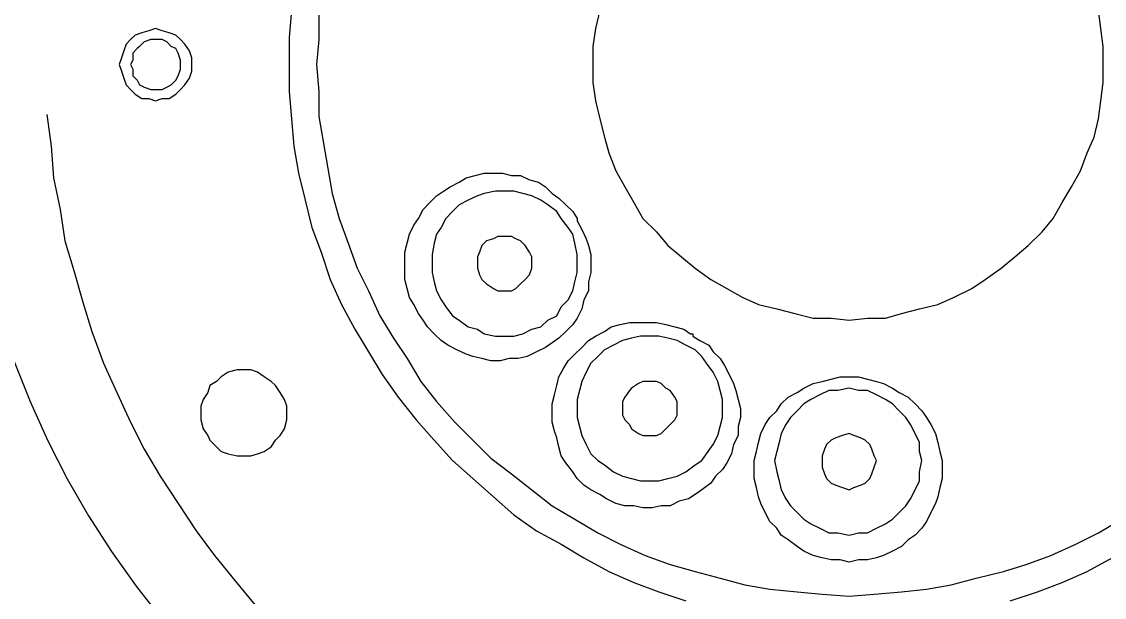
# Model space of a CAD drawing. Extents: x 468514 to 728049, y -74127 to 69080.
# Drawn here: x 614892.59 to 614918.14, y -36108.23 to -36094.62 of the extents above; entities that cross this region are included whole.
import ezdxf

# ---------------------------------------------------------------- set-up
doc = ezdxf.new("R2010")
doc.units = 0
doc.header["$LTSCALE"] = 500
doc.header["$MEASUREMENT"] = 0
doc.linetypes.add('HIDDEN2', pattern=[0.1875, 0.125, -0.0625])
for name, color, linetype in [('E 立面填充', 250, 'Continuous'), ('E 立面标注尺寸', 9, 'Continuous'), ('L-立面家具、洁具', 153, 'Continuous')]:
    doc.layers.add(name, color=color, linetype=linetype)
doc.styles.add('PDC DIM', font='PMingLiU-ExtB.ttf', dxfattribs={"width": 0.85})
doc.dimstyles.new('PDC-A2', dxfattribs={"dimscale": 0, "dimtxt": 2.5, "dimasz": 1, "dimexe": 1, "dimexo": 1, "dimgap": 0.7, "dimtad": 1, "dimdec": 0, "dimtxsty": 'PDC DIM', "dimblk": 'ARCHTICK', "dimcen": 1, "dimdle": 1, "dimclrd": 8, "dimclre": 8, "dimclrt": 9, "dimadec": 0, "dimazin": 0, "dimtfac": 1, "dimtdec": 0, "dimtix": 1, "dimtmove": 2, "dimatfit": 3, "dimldrblk": 'PDC A2 T R', "dimfxl": 10, "dimfxlon": 1, "dimarcsym": 0})

# ---------------------------------------------------------------- blocks, each defined once
blk = doc.blocks.new('A$C2F8A30B2')
at = {"linetype": 'HIDDEN2', "lineweight": -2, "ltscale": 20}
for p, q in [((79.615, 829.494), (79.669, 829.924)), ((91.443, 829.924), (91.548, 829.494)), ((98.077, 829.869), (98.077, 829.231)), ((98.722, 829.924), (98.774, 829.283)), ((79.562, 829.066), (79.615, 829.494)), ((91.548, 829.494), (91.605, 829.066)), ((98.774, 829.283), (98.774, 828.639)), ((101.344, 829.231), (101.449, 829.336)), ((101.449, 829.336), (101.611, 829.389)), ((101.611, 829.389), (101.771, 829.441)), ((101.771, 829.441), (101.931, 829.494)), ((101.931, 829.494), (102.091, 829.441)), ((102.091, 829.441), (102.254, 829.389)), ((102.254, 829.389), (102.412, 829.336)), ((102.412, 829.336), (102.521, 829.231)), ((79.562, 828.639), (79.562, 829.066)), ((91.605, 829.066), (91.605, 828.639)), ((98.077, 829.231), (98.132, 828.639)), ((101.129, 828.961), (101.236, 829.119)), ((101.236, 829.119), (101.344, 829.231)), ((101.396, 828.909), (101.449, 829.016)), ((101.449, 829.016), (101.557, 829.066)), ((101.557, 829.066), (101.664, 829.176)), ((101.664, 829.176), (101.771, 829.231)), ((101.771, 829.231), (101.931, 829.231)), ((101.931, 829.231), (102.039, 829.231)), ((102.039, 829.231), (102.199, 829.176)), ((102.199, 829.176), (102.306, 829.066)), ((102.306, 829.066), (102.361, 829.016)), ((102.361, 829.016), (102.469, 828.909)), ((102.521, 829.231), (102.626, 829.119)), ((102.626, 829.119), (102.681, 828.961)), ((101.074, 828.801), (101.129, 828.961)), ((101.074, 828.639), (101.074, 828.801)), ((101.344, 828.748), (101.396, 828.909)), ((102.469, 828.909), (102.469, 828.748)), ((102.681, 828.961), (102.736, 828.801)), ((102.736, 828.801), (102.786, 828.639)), ((79.562, 828.216), (79.562, 828.639)), ((79.562, 828.639), (79.562, 828.639)), ((91.605, 828.639), (91.605, 828.216)), ((98.132, 828.639), (98.077, 828.001)), ((98.774, 828.639), (98.774, 828.001)), ((101.074, 828.481), (101.074, 828.639)), ((101.074, 828.639), (101.074, 828.639)), ((101.344, 828.639), (101.344, 828.748)), ((101.344, 828.534), (101.344, 828.639)), ((101.344, 828.639), (101.344, 828.639)), ((101.396, 828.371), (101.344, 828.534)), ((102.469, 828.748), (102.521, 828.639)), ((102.521, 828.639), (102.469, 828.534)), ((102.469, 828.534), (102.469, 828.371)), ((102.786, 828.639), (102.736, 828.481)), ((101.129, 828.319), (101.074, 828.481)), ((101.236, 828.159), (101.129, 828.319)), ((101.449, 828.268), (101.396, 828.371)), ((101.557, 828.159), (101.449, 828.268)), ((102.361, 828.268), (102.306, 828.159)), ((102.469, 828.371), (102.361, 828.268)), ((102.681, 828.319), (102.626, 828.159)), ((102.736, 828.481), (102.681, 828.319)), ((79.615, 827.786), (79.562, 828.216)), ((91.605, 828.216), (91.548, 827.786)), ((98.077, 828.001), (98.077, 827.411)), ((98.774, 828.001), (98.722, 827.356)), ((101.344, 828.051), (101.236, 828.159)), ((101.449, 827.944), (101.344, 828.051)), ((101.664, 828.104), (101.557, 828.159)), ((101.771, 828.051), (101.664, 828.104)), ((101.931, 828.051), (101.771, 828.051)), ((102.039, 828.051), (101.931, 828.051)), ((102.199, 828.104), (102.039, 828.051)), ((102.306, 828.159), (102.199, 828.104)), ((102.521, 828.051), (102.412, 827.944)), ((102.626, 828.159), (102.521, 828.051)), ((79.669, 827.356), (79.615, 827.786)), ((91.548, 827.786), (91.443, 827.356)), ((101.611, 827.841), (101.449, 827.944)), ((101.771, 827.841), (101.611, 827.841)), ((101.931, 827.786), (101.771, 827.841)), ((102.091, 827.841), (101.931, 827.786)), ((102.254, 827.841), (102.091, 827.841)), ((102.412, 827.944), (102.254, 827.841)), ((79.775, 826.929), (79.669, 827.356)), ((91.443, 827.356), (91.333, 826.929)), ((98.077, 827.411), (97.972, 826.826)), ((98.722, 827.356), (98.667, 826.714)), ((104.499, 827.464), (104.394, 826.714)), ((79.937, 826.556), (79.775, 826.929)), ((91.333, 826.929), (91.228, 826.556)), ((97.972, 826.826), (97.864, 826.183)), ((98.667, 826.714), (98.559, 826.076)), ((104.394, 826.714), (104.339, 825.966)), ((80.097, 826.131), (79.937, 826.556)), ((91.228, 826.556), (91.068, 826.131)), ((80.312, 825.754), (80.097, 826.131)), ((91.068, 826.131), (90.853, 825.754)), ((93.315, 826.021), (93.1, 825.916)), ((93.53, 826.021), (93.315, 826.021)), ((93.743, 826.076), (93.53, 826.021)), ((93.955, 826.076), (93.743, 826.076)), ((94.17, 826.076), (93.955, 826.076)), ((94.385, 826.021), (94.17, 826.076)), ((94.6, 825.966), (94.385, 826.021)), ((94.762, 825.863), (94.6, 825.966)), ((97.864, 826.183), (97.757, 825.596)), ((98.559, 826.076), (98.402, 825.434)), ((104.339, 825.966), (104.179, 825.219)), ((80.527, 825.381), (80.312, 825.754)), ((90.853, 825.754), (90.64, 825.381)), ((92.725, 825.754), (92.568, 825.596)), ((92.888, 825.863), (92.725, 825.754)), ((93.1, 825.916), (92.888, 825.863)), ((94.975, 825.754), (94.762, 825.863)), ((95.135, 825.648), (94.975, 825.754)), ((92.407, 825.488), (92.243, 825.326)), ((92.568, 825.596), (92.407, 825.488)), ((92.673, 825.326), (92.833, 825.434)), ((92.833, 825.434), (93.048, 825.539)), ((93.048, 825.539), (93.26, 825.596)), ((93.26, 825.596), (93.475, 825.648)), ((93.475, 825.648), (93.69, 825.648)), ((93.69, 825.648), (93.905, 825.648)), ((93.905, 825.648), (94.17, 825.596)), ((94.17, 825.596), (94.332, 825.539)), ((94.332, 825.539), (94.547, 825.434)), ((94.547, 825.434), (94.762, 825.326)), ((95.295, 825.539), (95.135, 825.648)), ((95.455, 825.381), (95.295, 825.539)), ((97.757, 825.596), (97.595, 825.004)), ((98.402, 825.434), (98.237, 824.793)), ((80.739, 825.004), (80.527, 825.381)), ((90.64, 825.381), (90.425, 825.004)), ((92.243, 825.326), (92.083, 825.168)), ((92.458, 825.168), (92.673, 825.326)), ((94.762, 825.326), (94.92, 825.168)), ((95.615, 825.219), (95.455, 825.381)), ((95.725, 825.004), (95.615, 825.219)), ((104.179, 825.219), (104.071, 824.473)), ((81.005, 824.686), (80.739, 825.004)), ((90.425, 825.004), (90.103, 824.686)), ((91.978, 824.951), (91.868, 824.741)), ((92.083, 825.168), (91.978, 825.004)), ((91.978, 825.004), (91.978, 824.951)), ((91.978, 824.951), (91.978, 824.951)), ((92.193, 824.793), (92.353, 825.004)), ((92.353, 825.004), (92.458, 825.168)), ((94.92, 825.168), (95.08, 825.004)), ((95.08, 825.004), (95.187, 824.793)), ((95.83, 824.844), (95.725, 825.004)), ((97.595, 825.004), (97.384, 824.421)), ((81.329, 824.366), (81.005, 824.686)), ((90.103, 824.686), (89.836, 824.366)), ((91.868, 824.741), (91.763, 824.526)), ((92.083, 824.631), (92.193, 824.793)), ((95.187, 824.793), (95.295, 824.631)), ((95.939, 824.631), (95.83, 824.844)), ((98.237, 824.793), (98.024, 824.206)), ((91.763, 824.526), (91.708, 824.366)), ((91.978, 824.151), (92.03, 824.421)), ((92.03, 824.421), (92.083, 824.631)), ((93.208, 824.366), (93.315, 824.473)), ((93.315, 824.473), (93.423, 824.526)), ((93.423, 824.526), (93.53, 824.578)), ((93.53, 824.578), (93.69, 824.578)), ((93.69, 824.578), (93.85, 824.578)), ((93.85, 824.578), (93.955, 824.526)), ((93.955, 824.526), (94.118, 824.473)), ((94.118, 824.473), (94.225, 824.366)), ((95.295, 824.631), (95.35, 824.421)), ((95.35, 824.421), (95.402, 824.151)), ((95.99, 824.421), (95.939, 824.631)), ((96.043, 824.206), (95.99, 824.421)), ((97.384, 824.421), (97.169, 823.829)), ((104.071, 824.473), (103.859, 823.778)), ((81.647, 824.098), (81.329, 824.366)), ((89.836, 824.366), (89.516, 824.098)), ((91.708, 824.366), (91.658, 824.151)), ((91.658, 824.151), (91.658, 823.938)), ((91.978, 823.938), (91.978, 824.151)), ((93.048, 824.098), (93.1, 824.206)), ((93.1, 824.206), (93.208, 824.366)), ((94.225, 824.366), (94.28, 824.206)), ((94.28, 824.206), (94.332, 824.098)), ((95.402, 824.151), (95.402, 823.938)), ((96.043, 823.991), (96.043, 824.206)), ((98.024, 824.206), (97.81, 823.561)), ((81.969, 823.829), (81.647, 824.098)), ((89.516, 824.098), (89.196, 823.829)), ((91.658, 823.938), (91.658, 823.726)), ((91.978, 823.726), (91.978, 823.938)), ((91.978, 823.938), (91.978, 823.938)), ((93.048, 823.938), (93.048, 824.098)), ((93.048, 823.829), (93.048, 823.938)), ((93.048, 823.938), (93.048, 823.938)), ((94.332, 824.098), (94.332, 823.938)), ((94.332, 823.938), (94.332, 823.829)), ((95.402, 823.938), (95.402, 823.726)), ((96.043, 823.778), (96.043, 823.991)), ((82.344, 823.561), (81.969, 823.829)), ((89.196, 823.829), (88.821, 823.561)), ((91.658, 823.726), (91.708, 823.511)), ((92.03, 823.511), (91.978, 823.726)), ((93.1, 823.671), (93.048, 823.829)), ((93.208, 823.561), (93.1, 823.671)), ((94.28, 823.671), (94.225, 823.561)), ((94.332, 823.829), (94.28, 823.671)), ((95.402, 823.726), (95.35, 823.511)), ((96.043, 823.561), (96.043, 823.778)), ((97.169, 823.829), (96.902, 823.294)), ((103.859, 823.778), (103.644, 823.031)), ((82.664, 823.351), (82.344, 823.561)), ((88.821, 823.561), (88.446, 823.351)), ((91.708, 823.511), (91.708, 823.294)), ((92.083, 823.294), (92.03, 823.511)), ((93.315, 823.458), (93.208, 823.561)), ((93.423, 823.351), (93.315, 823.458)), ((94.118, 823.458), (93.955, 823.351)), ((94.225, 823.561), (94.118, 823.458)), ((95.35, 823.511), (95.295, 823.294)), ((95.99, 823.351), (96.043, 823.561)), ((97.81, 823.561), (97.542, 822.976)), ((83.092, 823.136), (82.664, 823.351)), ((83.469, 822.976), (83.092, 823.136)), ((88.071, 823.136), (87.696, 822.976)), ((88.446, 823.351), (88.071, 823.136)), ((91.708, 823.294), (91.818, 823.083)), ((92.193, 823.083), (92.083, 823.294)), ((93.53, 823.294), (93.423, 823.351)), ((93.69, 823.294), (93.53, 823.294)), ((93.85, 823.294), (93.69, 823.294)), ((93.955, 823.351), (93.85, 823.294)), ((95.295, 823.294), (95.187, 823.083)), ((95.83, 822.976), (95.939, 823.136)), ((95.939, 823.136), (95.99, 823.351)), ((96.902, 823.294), (96.632, 822.708)), ((83.899, 822.868), (83.469, 822.976)), ((87.696, 822.976), (87.268, 822.868)), ((91.818, 823.083), (91.868, 822.868)), ((92.353, 822.919), (92.193, 823.083)), ((92.458, 822.708), (92.353, 822.919)), ((95.08, 822.919), (94.92, 822.708)), ((95.187, 823.083), (95.08, 822.919)), ((95.725, 822.763), (95.83, 822.976)), ((97.542, 822.976), (97.222, 822.388)), ((103.644, 823.031), (103.431, 822.333)), ((84.324, 822.763), (83.899, 822.868)), ((84.701, 822.653), (84.324, 822.763)), ((85.126, 822.653), (84.701, 822.653)), ((85.554, 822.601), (85.126, 822.653)), ((85.984, 822.653), (85.554, 822.601)), ((86.411, 822.653), (85.984, 822.653)), ((86.841, 822.763), (86.411, 822.653)), ((87.268, 822.868), (86.841, 822.763)), ((91.868, 822.868), (91.978, 822.653)), ((91.978, 822.653), (92.083, 822.496)), ((92.673, 822.601), (92.458, 822.708)), ((94.92, 822.708), (94.762, 822.601)), ((95.615, 822.601), (95.725, 822.763)), ((96.632, 822.708), (96.312, 822.176)), ((89.461, 822.388), (89.301, 822.281)), ((89.676, 822.441), (89.461, 822.388)), ((89.888, 822.496), (89.676, 822.441)), ((90.103, 822.546), (89.888, 822.496)), ((90.318, 822.546), (90.103, 822.546)), ((90.533, 822.546), (90.318, 822.546)), ((90.746, 822.546), (90.533, 822.546)), ((90.96, 822.496), (90.746, 822.546)), ((91.175, 822.441), (90.96, 822.496)), ((91.333, 822.333), (91.175, 822.441)), ((92.083, 822.496), (92.243, 822.333)), ((92.833, 822.441), (92.673, 822.601)), ((93.048, 822.388), (92.833, 822.441)), ((93.26, 822.281), (93.048, 822.388)), ((94.332, 822.388), (94.17, 822.281)), ((94.547, 822.441), (94.332, 822.388)), ((94.762, 822.601), (94.547, 822.441)), ((95.35, 822.281), (95.51, 822.441)), ((95.51, 822.441), (95.615, 822.601)), ((97.222, 822.388), (96.902, 821.851)), ((89.086, 822.119), (88.871, 822.015)), ((89.248, 822.226), (89.086, 822.119)), ((89.301, 822.281), (89.248, 822.281)), ((89.248, 822.281), (89.248, 822.226)), ((89.41, 822.015), (89.621, 822.119)), ((89.621, 822.119), (89.836, 822.176)), ((89.836, 822.176), (90.051, 822.226)), ((90.051, 822.226), (90.265, 822.226)), ((90.265, 822.226), (90.48, 822.226)), ((90.48, 822.226), (90.693, 822.176)), ((90.693, 822.176), (90.908, 822.119)), ((90.908, 822.119), (91.121, 822.015)), ((91.548, 822.226), (91.333, 822.333)), ((91.708, 822.119), (91.548, 822.226)), ((91.868, 821.958), (91.708, 822.119)), ((92.243, 822.333), (92.407, 822.176)), ((92.407, 822.176), (92.568, 822.068)), ((93.475, 822.226), (93.26, 822.281)), ((93.69, 822.226), (93.475, 822.226)), ((93.905, 822.226), (93.69, 822.226)), ((94.17, 822.281), (93.905, 822.226)), ((95.03, 822.015), (95.187, 822.119)), ((95.187, 822.119), (95.35, 822.281)), ((96.312, 822.176), (95.99, 821.693)), ((103.431, 822.333), (103.161, 821.586)), ((88.766, 821.851), (88.606, 821.693)), ((88.871, 822.015), (88.766, 821.851)), ((89.035, 821.746), (89.196, 821.904)), ((89.196, 821.904), (89.41, 822.015)), ((91.121, 822.015), (91.333, 821.904)), ((91.333, 821.904), (91.493, 821.746)), ((92.03, 821.801), (91.868, 821.958)), ((92.568, 822.068), (92.725, 821.958)), ((92.725, 821.958), (92.94, 821.851)), ((92.94, 821.851), (93.155, 821.746)), ((94.6, 821.801), (94.815, 821.904)), ((94.815, 821.904), (95.03, 822.015)), ((96.902, 821.851), (96.577, 821.32)), ((88.606, 821.693), (88.498, 821.531)), ((88.926, 821.586), (89.035, 821.746)), ((91.493, 821.746), (91.658, 821.586)), ((92.193, 821.641), (92.03, 821.801)), ((92.296, 821.478), (92.193, 821.641)), ((93.155, 821.746), (93.368, 821.693)), ((93.368, 821.693), (93.583, 821.693)), ((93.583, 821.693), (93.797, 821.641)), ((93.797, 821.641), (94.012, 821.641)), ((94.012, 821.641), (94.225, 821.693)), ((94.225, 821.693), (94.44, 821.746)), ((94.44, 821.746), (94.6, 821.801)), ((95.99, 821.693), (95.668, 821.156)), ((88.498, 821.531), (88.391, 821.32)), ((88.661, 821.156), (88.766, 821.373)), ((88.766, 821.373), (88.926, 821.586)), ((91.658, 821.586), (91.763, 821.373)), ((91.763, 821.373), (91.868, 821.156)), ((92.407, 821.266), (92.296, 821.478)), ((99.364, 821.266), (99.524, 821.373)), ((99.524, 821.373), (99.684, 821.426)), ((99.684, 821.426), (99.844, 821.426)), ((99.844, 821.426), (100.002, 821.426)), ((100.002, 821.426), (100.217, 821.373)), ((100.217, 821.373), (100.379, 821.266)), ((103.161, 821.586), (102.841, 820.891)), ((84.751, 821.106), (84.539, 820.998)), ((84.916, 821.156), (84.751, 821.106)), ((85.126, 821.211), (84.916, 821.156)), ((85.341, 821.266), (85.126, 821.211)), ((85.554, 821.266), (85.341, 821.266)), ((85.769, 821.266), (85.554, 821.266)), ((85.984, 821.211), (85.769, 821.266)), ((86.196, 821.156), (85.984, 821.211)), ((86.411, 821.106), (86.196, 821.156)), ((86.626, 820.998), (86.411, 821.106)), ((88.286, 821.106), (88.233, 820.943)), ((88.391, 821.32), (88.286, 821.106)), ((88.606, 820.943), (88.661, 821.156)), ((89.888, 820.998), (89.996, 821.106)), ((89.996, 821.106), (90.103, 821.156)), ((90.103, 821.156), (90.265, 821.156)), ((90.265, 821.156), (90.425, 821.156)), ((90.425, 821.156), (90.533, 821.106)), ((90.533, 821.106), (90.693, 820.998)), ((91.868, 821.156), (91.923, 820.943)), ((92.458, 821.055), (92.407, 821.266)), ((95.668, 821.156), (95.295, 820.678)), ((96.577, 821.32), (96.205, 820.786)), ((99.097, 821.055), (99.2, 821.156)), ((99.2, 821.156), (99.364, 821.266)), ((100.379, 821.266), (100.489, 821.156)), ((100.489, 821.156), (100.647, 821.055)), ((84.377, 820.891), (84.166, 820.786)), ((84.539, 820.998), (84.377, 820.891)), ((84.701, 820.729), (84.916, 820.836)), ((84.916, 820.836), (85.126, 820.943)), ((85.126, 820.943), (85.341, 820.943)), ((85.341, 820.943), (85.554, 820.998)), ((85.554, 820.998), (85.824, 820.943)), ((85.824, 820.943), (86.036, 820.943)), ((86.036, 820.943), (86.249, 820.836)), ((86.249, 820.836), (86.464, 820.729)), ((86.788, 820.891), (86.626, 820.998)), ((86.999, 820.786), (86.788, 820.891)), ((88.233, 820.943), (88.176, 820.729)), ((88.551, 820.729), (88.606, 820.943)), ((89.676, 820.786), (89.783, 820.943)), ((89.783, 820.943), (89.888, 820.998)), ((90.693, 820.998), (90.746, 820.943)), ((90.746, 820.943), (90.853, 820.786)), ((91.923, 820.943), (91.978, 820.729)), ((92.511, 820.836), (92.458, 821.055)), ((92.568, 820.625), (92.511, 820.836)), ((98.882, 820.729), (98.985, 820.891)), ((98.985, 820.891), (99.097, 821.055)), ((100.647, 821.055), (100.699, 820.891)), ((100.699, 820.891), (100.809, 820.729)), ((102.841, 820.891), (102.521, 820.196)), ((84.002, 820.625), (83.842, 820.463)), ((84.166, 820.786), (84.002, 820.625)), ((84.377, 820.463), (84.539, 820.625)), ((84.539, 820.625), (84.701, 820.729)), ((86.464, 820.729), (86.626, 820.625)), ((86.626, 820.625), (86.788, 820.463)), ((87.161, 820.625), (86.999, 820.786)), ((87.268, 820.463), (87.161, 820.625)), ((88.176, 820.729), (88.121, 820.516)), ((88.551, 820.516), (88.551, 820.729)), ((89.621, 820.678), (89.676, 820.786)), ((89.621, 820.516), (89.621, 820.678)), ((90.853, 820.786), (90.908, 820.678)), ((90.908, 820.678), (90.908, 820.516)), ((91.978, 820.729), (91.978, 820.516)), ((92.568, 820.408), (92.568, 820.625)), ((95.295, 820.678), (94.865, 820.196)), ((96.205, 820.786), (95.779, 820.251)), ((98.827, 820.571), (98.882, 820.729)), ((100.809, 820.729), (100.864, 820.571)), ((83.842, 820.463), (83.736, 820.305)), ((84.217, 820.305), (84.377, 820.463)), ((86.788, 820.463), (86.946, 820.305)), ((87.428, 820.305), (87.268, 820.463)), ((88.121, 820.516), (88.121, 820.305)), ((88.551, 820.305), (88.551, 820.516)), ((88.551, 820.516), (88.551, 820.516)), ((89.621, 820.358), (89.621, 820.516)), ((89.621, 820.516), (89.621, 820.516)), ((89.676, 820.251), (89.621, 820.358)), ((90.908, 820.358), (90.853, 820.251)), ((90.908, 820.516), (90.908, 820.358)), ((91.978, 820.516), (91.978, 820.305)), ((92.568, 820.196), (92.568, 820.408)), ((98.827, 820.408), (98.827, 820.571)), ((98.827, 820.251), (98.827, 820.408)), ((98.827, 820.408), (98.827, 820.408)), ((100.864, 820.571), (100.864, 820.408)), ((100.864, 820.408), (100.864, 820.251)), ((83.627, 820.141), (83.522, 819.928)), ((83.736, 820.305), (83.627, 820.141)), ((84.002, 819.928), (84.109, 820.141)), ((84.109, 820.141), (84.217, 820.305)), ((86.946, 820.305), (87.054, 820.141)), ((87.054, 820.141), (87.161, 819.928)), ((87.538, 820.141), (87.428, 820.305)), ((87.643, 819.928), (87.538, 820.141)), ((88.121, 820.305), (88.176, 820.091)), ((88.176, 820.091), (88.176, 819.876)), ((88.606, 820.091), (88.551, 820.305)), ((88.661, 819.876), (88.606, 820.091)), ((89.783, 820.141), (89.676, 820.251)), ((89.888, 820.036), (89.783, 820.141)), ((90.746, 820.141), (90.693, 820.036)), ((90.853, 820.251), (90.746, 820.141)), ((91.923, 820.091), (91.868, 819.876)), ((91.978, 820.305), (91.923, 820.091)), ((92.511, 819.983), (92.568, 820.196)), ((94.865, 820.196), (94.44, 819.768)), ((95.779, 820.251), (95.35, 819.768)), ((98.882, 820.036), (98.827, 820.251)), ((100.864, 820.251), (100.809, 820.036)), ((102.521, 820.196), (102.199, 819.553)), ((83.522, 819.928), (83.469, 819.716)), ((83.899, 819.716), (84.002, 819.928)), ((85.179, 819.768), (85.289, 819.823)), ((85.289, 819.823), (85.451, 819.876)), ((85.451, 819.876), (85.554, 819.928)), ((85.554, 819.928), (85.714, 819.876)), ((85.714, 819.876), (85.876, 819.823)), ((85.876, 819.823), (85.984, 819.768)), ((87.161, 819.928), (87.214, 819.716)), ((87.696, 819.716), (87.643, 819.928)), ((88.176, 819.876), (88.286, 819.665)), ((88.766, 819.665), (88.661, 819.876)), ((89.996, 819.928), (89.888, 820.036)), ((90.103, 819.876), (89.996, 819.928)), ((90.265, 819.876), (90.103, 819.876)), ((90.425, 819.876), (90.265, 819.876)), ((90.533, 819.928), (90.425, 819.876)), ((90.693, 820.036), (90.533, 819.928)), ((91.868, 819.876), (91.763, 819.665)), ((92.407, 819.608), (92.458, 819.823)), ((92.458, 819.823), (92.511, 819.983)), ((98.985, 819.876), (98.882, 820.036)), ((99.097, 819.768), (98.985, 819.876)), ((100.699, 819.876), (100.647, 819.768)), ((100.809, 820.036), (100.699, 819.876)), ((83.469, 819.716), (83.416, 819.501)), ((83.899, 819.501), (83.899, 819.716)), ((84.964, 819.396), (85.019, 819.553)), ((85.019, 819.553), (85.074, 819.665)), ((85.074, 819.665), (85.179, 819.768)), ((85.984, 819.768), (86.091, 819.665)), ((86.091, 819.665), (86.144, 819.553)), ((86.144, 819.553), (86.196, 819.396)), ((87.214, 819.716), (87.268, 819.501)), ((87.749, 819.501), (87.696, 819.716)), ((88.286, 819.665), (88.336, 819.446)), ((88.926, 819.446), (88.766, 819.665)), ((91.763, 819.665), (91.658, 819.446)), ((92.353, 819.396), (92.407, 819.608)), ((94.44, 819.768), (94.012, 819.341)), ((95.35, 819.768), (94.92, 819.288)), ((99.2, 819.608), (99.097, 819.768)), ((99.364, 819.501), (99.2, 819.608)), ((100.489, 819.608), (100.379, 819.501)), ((100.647, 819.768), (100.489, 819.608)), ((102.199, 819.553), (101.824, 818.915)), ((83.416, 819.501), (83.361, 819.288)), ((83.842, 819.288), (83.899, 819.501)), ((84.916, 819.288), (84.964, 819.396)), ((86.196, 819.396), (86.196, 819.288)), ((87.268, 819.501), (87.323, 819.288)), ((87.803, 819.288), (87.749, 819.501)), ((88.336, 819.446), (88.446, 819.233)), ((89.035, 819.288), (88.926, 819.446)), ((91.658, 819.446), (91.493, 819.288)), ((92.243, 819.233), (92.353, 819.396)), ((94.012, 819.341), (93.53, 818.968)), ((99.524, 819.446), (99.364, 819.501)), ((99.684, 819.396), (99.524, 819.446)), ((99.844, 819.396), (99.684, 819.396)), ((100.002, 819.396), (99.844, 819.396)), ((100.217, 819.446), (100.002, 819.396)), ((100.379, 819.501), (100.217, 819.446)), ((83.361, 819.288), (83.361, 819.073)), ((83.361, 819.073), (83.361, 818.861)), ((83.899, 819.018), (83.842, 819.288)), ((83.842, 819.288), (83.842, 819.288)), ((84.964, 819.126), (84.916, 819.288)), ((84.916, 819.288), (84.916, 819.288)), ((85.019, 818.968), (84.964, 819.126)), ((86.196, 819.126), (86.144, 818.968)), ((86.196, 819.288), (86.196, 819.126)), ((87.323, 819.288), (87.268, 819.018)), ((87.803, 819.073), (87.803, 819.288)), ((87.803, 818.861), (87.803, 819.073)), ((88.446, 819.233), (88.551, 819.073)), ((88.551, 819.073), (88.713, 818.915)), ((89.196, 819.181), (89.035, 819.288)), ((89.41, 819.018), (89.196, 819.181)), ((91.333, 819.181), (91.121, 819.018)), ((91.493, 819.288), (91.333, 819.181)), ((92.083, 819.018), (92.243, 819.233)), ((94.92, 819.288), (94.44, 818.861)), ((83.361, 818.861), (83.416, 818.648)), ((83.899, 818.804), (83.899, 819.018)), ((84.002, 818.593), (83.899, 818.804)), ((85.074, 818.861), (85.019, 818.968)), ((85.179, 818.751), (85.074, 818.861)), ((86.091, 818.861), (85.984, 818.751)), ((86.144, 818.968), (86.091, 818.861)), ((87.214, 818.804), (87.161, 818.593)), ((87.268, 819.018), (87.214, 818.804)), ((87.749, 818.648), (87.803, 818.861)), ((88.713, 818.915), (88.821, 818.751)), ((89.621, 818.915), (89.41, 819.018)), ((89.836, 818.861), (89.621, 818.915)), ((90.051, 818.804), (89.836, 818.861)), ((90.265, 818.804), (90.051, 818.804)), ((90.48, 818.804), (90.265, 818.804)), ((90.693, 818.861), (90.48, 818.804)), ((90.908, 818.915), (90.693, 818.861)), ((91.121, 819.018), (90.908, 818.915)), ((91.818, 818.701), (91.978, 818.861)), ((91.978, 818.861), (92.083, 819.018)), ((93.53, 818.968), (93.048, 818.593)), ((94.44, 818.861), (93.955, 818.431)), ((101.824, 818.915), (101.396, 818.273)), ((83.416, 818.648), (83.469, 818.431)), ((84.109, 818.38), (84.002, 818.593)), ((85.289, 818.701), (85.179, 818.751)), ((85.451, 818.648), (85.289, 818.701)), ((85.554, 818.593), (85.451, 818.648)), ((85.714, 818.648), (85.554, 818.593)), ((85.876, 818.701), (85.714, 818.648)), ((85.984, 818.751), (85.876, 818.701)), ((87.161, 818.593), (87.054, 818.38)), ((87.696, 818.431), (87.749, 818.648)), ((88.821, 818.751), (89.035, 818.593)), ((89.035, 818.593), (89.196, 818.486)), ((91.443, 818.486), (91.658, 818.593)), ((91.658, 818.593), (91.818, 818.701)), ((93.048, 818.593), (92.568, 818.218)), ((83.469, 818.431), (83.522, 818.273)), ((83.522, 818.273), (83.627, 818.058)), ((84.217, 818.218), (84.109, 818.38)), ((87.054, 818.38), (86.946, 818.218)), ((87.538, 818.058), (87.643, 818.273)), ((87.643, 818.273), (87.696, 818.431)), ((89.196, 818.486), (89.353, 818.38)), ((89.353, 818.38), (89.568, 818.326)), ((89.568, 818.326), (89.783, 818.218)), ((90.853, 818.218), (91.068, 818.273)), ((91.068, 818.273), (91.283, 818.38)), ((91.283, 818.38), (91.443, 818.486)), ((93.955, 818.431), (93.475, 818.006)), ((101.396, 818.273), (100.967, 817.628)), ((83.627, 818.058), (83.736, 817.843)), ((84.377, 818.058), (84.217, 818.218)), ((84.539, 817.898), (84.377, 818.058)), ((86.788, 818.058), (86.626, 817.898)), ((86.946, 818.218), (86.788, 818.058)), ((87.428, 817.843), (87.538, 818.058)), ((89.783, 818.218), (89.996, 818.218)), ((89.996, 818.218), (90.211, 818.166)), ((90.211, 818.166), (90.425, 818.166)), ((90.425, 818.166), (90.64, 818.218)), ((90.64, 818.218), (90.853, 818.218)), ((92.568, 818.218), (92.03, 817.898)), ((79.669, 817.578), (79.132, 817.898)), ((83.736, 817.843), (83.842, 817.685)), ((84.701, 817.791), (84.539, 817.898)), ((84.916, 817.685), (84.701, 817.791)), ((86.464, 817.791), (86.249, 817.685)), ((86.626, 817.898), (86.464, 817.791)), ((87.268, 817.685), (87.428, 817.843)), ((92.03, 817.898), (91.493, 817.578)), ((93.475, 818.006), (92.94, 817.628)), ((80.204, 817.311), (79.669, 817.578)), ((83.842, 817.685), (84.002, 817.525)), ((84.002, 817.525), (84.166, 817.416)), ((85.126, 817.578), (84.916, 817.685)), ((85.341, 817.578), (85.126, 817.578)), ((85.554, 817.525), (85.341, 817.578)), ((85.824, 817.578), (85.554, 817.525)), ((86.036, 817.578), (85.824, 817.578)), ((86.249, 817.685), (86.036, 817.578)), ((86.999, 817.416), (87.161, 817.525)), ((87.161, 817.525), (87.268, 817.685)), ((91.493, 817.578), (90.96, 817.311)), ((92.94, 817.628), (92.353, 817.311)), ((100.967, 817.628), (100.539, 817.041)), ((80.794, 817.041), (80.204, 817.311)), ((84.166, 817.416), (84.324, 817.258)), ((84.324, 817.258), (84.539, 817.148)), ((86.626, 817.148), (86.788, 817.258)), ((86.788, 817.258), (86.999, 817.416)), ((90.96, 817.311), (90.371, 817.041)), ((92.353, 817.311), (91.818, 816.99)), ((81.379, 816.828), (80.794, 817.041)), ((84.539, 817.148), (84.751, 817.041)), ((84.751, 817.041), (84.916, 816.99)), ((86.196, 816.99), (86.411, 817.041)), ((86.411, 817.041), (86.626, 817.148)), ((90.371, 817.041), (89.783, 816.828)), ((100.539, 817.041), (100.059, 816.455)), ((79.937, 816.668), (79.347, 816.99)), ((81.917, 816.668), (81.379, 816.828)), ((84.916, 816.99), (85.126, 816.938)), ((85.126, 816.938), (85.341, 816.938)), ((85.341, 816.938), (85.554, 816.883)), ((85.554, 816.883), (85.769, 816.938)), ((85.769, 816.938), (85.984, 816.938)), ((85.984, 816.938), (86.196, 816.99)), ((89.783, 816.828), (89.196, 816.668)), ((91.818, 816.99), (91.228, 816.668)), ((80.527, 816.401), (79.937, 816.668)), ((82.557, 816.508), (81.917, 816.668)), ((83.147, 816.346), (82.557, 816.508)), ((88.606, 816.508), (88.018, 816.346)), ((89.196, 816.668), (88.606, 816.508)), ((91.228, 816.668), (90.64, 816.401)), ((81.114, 816.188), (80.527, 816.401)), ((83.736, 816.245), (83.147, 816.346)), ((84.324, 816.188), (83.736, 816.245)), ((87.428, 816.245), (86.788, 816.188)), ((88.018, 816.346), (87.428, 816.245)), ((90.64, 816.401), (90.051, 816.188)), ((100.059, 816.455), (99.577, 815.868)), ((81.754, 815.973), (81.114, 816.188)), ((84.964, 816.133), (84.324, 816.188)), ((85.554, 816.081), (84.964, 816.133)), ((86.196, 816.133), (85.554, 816.081)), ((86.788, 816.188), (86.196, 816.133)), ((90.051, 816.188), (89.41, 815.973))]:
    blk.add_line(p, q, dxfattribs=at)
for centre, radius in [((85.397, 828.869), 43.552), ((85.568, 828.871), 41.475), ((85.684, 828.792), 20.847)]:
    blk.add_circle(centre, radius, dxfattribs=at)
blk = doc.blocks.new('_ArchTick')
at = {"color": 0, "linetype": 'ByBlock', "const_width": 0.4}
blk.add_lwpolyline([(-0.5, -0.5), (0.5, 0.5)], dxfattribs=at)
blk = doc.blocks.new('PDC A2 T R')
at = {"color": 0, "linetype": 'ByBlock'}
blk.add_line((0, 0), (-2, 0), dxfattribs=at)
for points in [[(-2.14662, 0.88617), (-1.4913, 1.34503), (-0.6, 0), (0, 0)], [(-2.14662, -0.88617), (-1.4913, -1.34503), (-0.6, 0), (0, 0)]]:
    blk.add_solid(points, dxfattribs=at)

msp = doc.modelspace()

# ---------------------------------------------------------------- hatches: boundary and pattern name
at = {"layer": 'E 立面填充'}
h = msp.add_hatch(dxfattribs=at)
h.set_pattern_fill('_USER', color=256, scale=300, pattern_type=0)
h.set_pattern_definition([(0, (612545.65, -38039), (0, 300), [])])
edge = h.paths.add_edge_path(flags=16)
edge.add_arc((613045.653, -36539), 350, 0, 360)
h.paths.add_polyline_path([(612545.653, -35639), (615385.653, -35639), (615385.653, -38039), (612545.653, -38039)])
h = msp.add_hatch(dxfattribs=at)
h.set_pattern_fill('_USER', color=256, scale=600, angle=90, pattern_type=0)
h.set_pattern_definition([(90, (612545.65, -38039), (-600, 4e-14), [])])
h.paths.add_polyline_path([(612545.653, -35639), (615385.653, -35639), (615385.653, -38039), (612545.653, -38039)])
edge = h.paths.add_edge_path(flags=16)
edge.add_arc((613045.653, -36539), 350, 0, 360)

# ---------------------------------------------------------------- block references
at = {"layer": 'L-立面家具、洁具', "xscale": -1}
msp.add_blockref('A$C2F8A30B2', (614997.677, -36924.279), dxfattribs=at)

# ---------------------------------------------------------------- leaders
at = {"layer": 'E 立面标注尺寸', "annotation_type": 0, "has_hookline": 1, "hookline_direction": 0, "text_width": 536.711}
msp.add_leader([(614892.391, -36371.926), (614892.391, -34189), (615066.617, -34189)], dimstyle='PDC-A2', override={"dimscale": 30.000004, "dimtad": 0}, dxfattribs=at)

doc.saveas('drawing.dxf')
